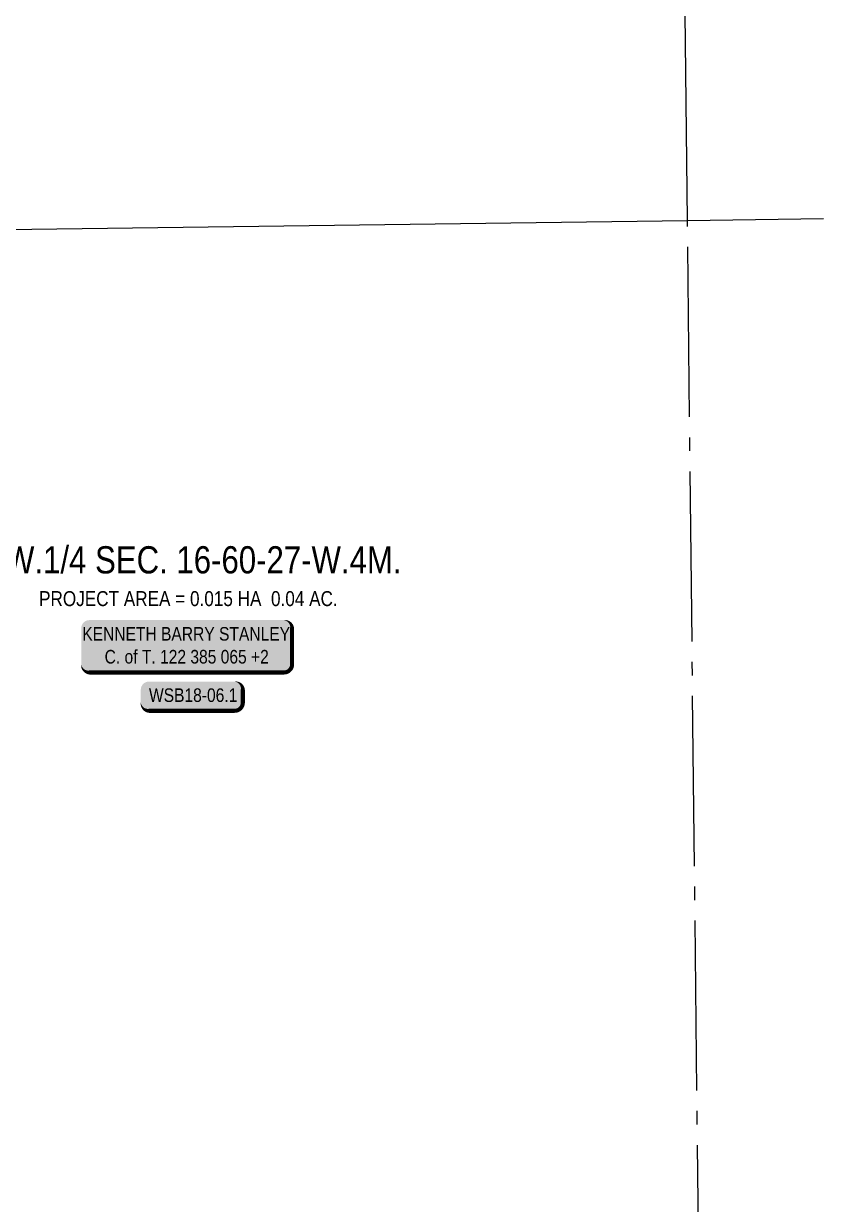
# Model space of a CAD drawing. Extents: x 57693 to 70573, y 5994359 to 6008381.
# Drawn here: x 65500 to 66088, y 6002665 to 6003533 of the extents above; entities that cross this region are included whole.
import ezdxf
from ezdxf.enums import TextEntityAlignment as Align

# ---------------------------------------------------------------- set-up
doc = ezdxf.new("R2010")
doc.units = 0
doc.header["$LTSCALE"] = 5
doc.linetypes.add('foc-QUARTERLINE', pattern=[33, 25, -3, 2, -3])
for name, color, linetype in [('AS-OWNER', 7, 'Continuous'), ('C-SYMBOL', 7, 'Continuous'), ('L-AREAREQUIRED', 7, 'Continuous'), ('L-QSEC', 8, 'foc-QUARTERLINE'), ('L-SEC', 7, 'Continuous'), ('L-TITLEDB', 4, 'Continuous'), ('P-APEX RECON-LINE LIST', 240, 'Continuous')]:
    doc.layers.add(name, color=color, linetype=linetype)
doc.styles.add('100L', font='ARIALN.TTF', dxfattribs={"height": 11})
doc.styles.add('175L', font='ARIALN.TTF', dxfattribs={"height": 10})
doc.styles.add('80', font='ARIALN.TTF', dxfattribs={"height": 10})

# ---------------------------------------------------------------- blocks, each defined once
blk = doc.blocks.new('*U2115')
h = blk.add_hatch(color=59)
edge = h.paths.add_edge_path()
edge.add_line((-71.5, -20), (71.5, -20))
edge.add_arc((71.5, -14), 6, 270, 360)
edge.add_line((77.5, -14), (77.5, 12.5))
edge.add_arc((71.5, 12.5), 6, 0, 90)
edge.add_line((71.5, 18.5), (-71.5, 18.5))
edge.add_arc((-71.5, 12.5), 6, 90, 180)
edge.add_line((-77.5, 12.5), (-77.5, -14))
edge.add_arc((-71.5, -14), 6, 180, 270)
at = {"color": 1, "flags": 128}
blk.add_lwpolyline([(-71.5, -20, 3, 3, 0), (71.5, -20, 3, 3, 0.414214), (77.5, -14, 3, 3, 0), (77.5, 12.5, 3, 0, 0.414214), (71.5, 18.5, 0, 0, 0), (-71.5, 18.5, 0, 0, 0.414214), (-77.5, 12.5, 0, 0, 0), (-77.5, -14, 0, 3, 0.414214)], format="xyseb", close=True, dxfattribs=at)
blk.add_lwpolyline([(-71.53, -6.38, 0, 7.5, 0), (0, 0, 0, 0, 0)], format="xyseb", dxfattribs=at)
at = {"color": 1, "style": '80'}
blk.add_attdef('ENTER_TEXT_001', (-35.99, -5), '', height=10, dxfattribs=at)
blk = doc.blocks.new('*U2466')
at = {"true_color": 0xffffa8}
h = blk.add_hatch(color=51, dxfattribs=at)
edge = h.paths.add_edge_path()
edge.add_line((-31.5, -11.5), (31.5, -11.5))
edge.add_arc((31.5, -5.5), 6, 270, 360)
edge.add_line((37.5, -5.5), (37.5, 4))
edge.add_arc((31.5, 4), 6, 0, 90)
edge.add_line((31.5, 10), (-31.5, 10))
edge.add_arc((-31.5, 4), 6, 90, 180)
edge.add_line((-37.5, 4), (-37.5, -5.5))
edge.add_arc((-31.5, -5.5), 6, 180, 270)
at = {"color": 240, "flags": 128}
blk.add_lwpolyline([(-31.5, -11.5, 3, 3, 0), (31.5, -11.5, 3, 3, 0.414214), (37.5, -5.5, 3, 3, 0), (37.5, 4, 3, 0, 0.414214), (31.5, 10, 0, 0, 0), (-31.5, 10, 0, 0, 0.414214), (-37.5, 4, 0, 0, 0), (-37.5, -5.5, 0, 3, 0.414214)], format="xyseb", close=True, dxfattribs=at)
for points in [[(-24.67, -8.43, 0, 10, 0), (0, 0, 5, 5, 0)], [(21.05, -6.93, 0, 10, 0), (0, 0, 5, 5, 0)]]:
    blk.add_lwpolyline(points, format="xyseb", dxfattribs=at)
at = {"color": 4, "style": '80'}
blk.add_attdef('OTHER_001', (-14.7, -5), '', height=10, dxfattribs=at)

msp = doc.modelspace()

# ---------------------------------------------------------------- linework, layer by layer
at = {"layer": 'L-QSEC', "flags": 128}
msp.add_lwpolyline([(65996.465, 6002584.128), (65987.685, 6003388.469)], dxfattribs=at)
at = {"layer": 'L-SEC', "flags": 128}
msp.add_lwpolyline([(65987.685, 6003388.469), (66087.536, 6003389.822)], dxfattribs=at)
at = {"layer": 'L-TITLEDB', "flags": 128}
for points in [[(65987.685, 6003388.469), (65978.774, 6004192.845)], [(65098.2, 6003376.551), (65987.685, 6003388.469)]]:
    msp.add_lwpolyline(points, dxfattribs=at)

# ---------------------------------------------------------------- block references
at = {"layer": 'AS-OWNER'}
ref = msp.add_blockref('*U2115', (65619.802, 6003076.309), dxfattribs=dict(at, xscale=0.999252397, yscale=0.999252397, zscale=0.999252397, rotation=359.9999884413987))
ref.add_attrib('ENTER_TEXT_001', 'KENNETH BARRY STANLEY', (65543.109, 6003079.725), dxfattribs={"layer": '0', "color": 1, "height": 9.99252, "rotation": 359.999988, "style": '80'})
ref.add_attrib('ENTER_TEXT_002', 'C. of T. 122 385 065 +2', (65559.523, 6003062.894), dxfattribs={"layer": '0', "color": 1, "height": 9.99252, "rotation": 359.999988, "style": '80'})
at = {"layer": 'P-APEX RECON-LINE LIST'}
ref = msp.add_blockref('*U2466', (65623.577, 6003039.657), dxfattribs=dict(at, xscale=0.999252397, yscale=0.999252397, zscale=0.999252397, rotation=359.9999884413987))
ref.add_attrib('OTHER_001', 'WSB18-06.1', (65592.11, 6003034.657), dxfattribs={"layer": '0', "color": 4, "height": 9.9925, "rotation": 359.999988, "style": '80'})

# ---------------------------------------------------------------- texts
at = {"layer": 'C-SYMBOL', "color": 3, "style": '175L'}
msp.add_text('N.W.1/4 SEC. 16-60-27-W.4M.', height=19.98505, rotation=359.999988, dxfattribs=at).set_placement((65620.56, 6003123.111), align=Align.BOTTOM_CENTER)
at = {"layer": 'L-AREAREQUIRED', "color": 5, "style": '100L'}
msp.add_text('PROJECT AREA = 0.015 HA  0.04 AC.', height=10.99178, rotation=359.999988, dxfattribs=at).set_placement((65621.051, 6003101.801), align=Align.BOTTOM_CENTER)

doc.saveas('drawing.dxf')
